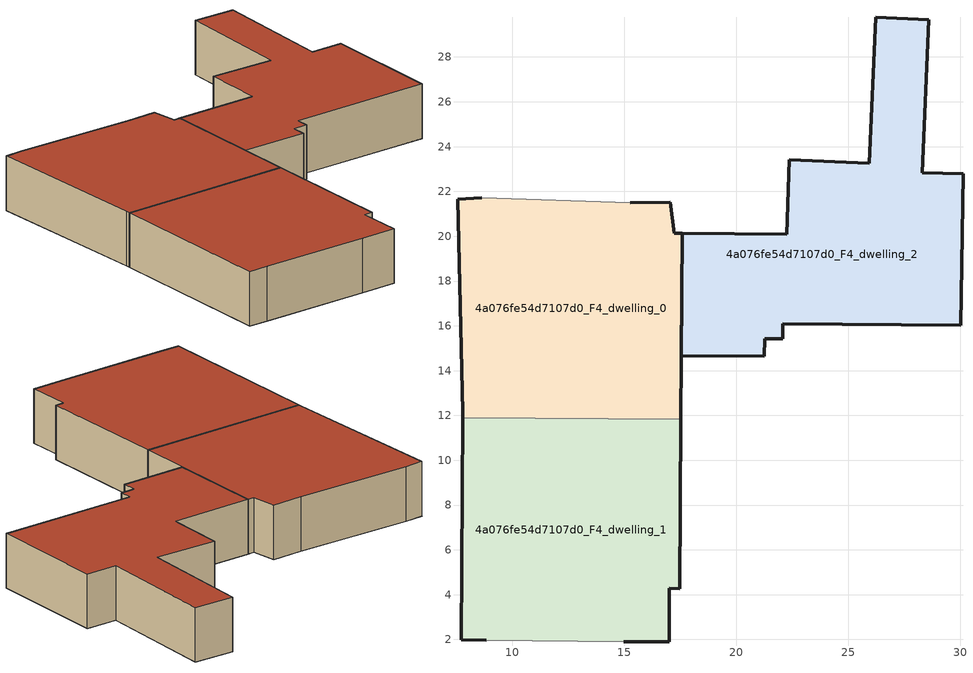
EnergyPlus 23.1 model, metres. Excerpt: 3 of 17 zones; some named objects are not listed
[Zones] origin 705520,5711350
4a076fe54d7107d0_F4_dwelling_0
 floor to 4a076fe54d7107d0_F3_dwelling_0 (EU_floor_Construction): 17.53,11.83 17.58,20.13 17.23,20.13 17.04,21.52 15.27,21.5 8.63,21.71 7.55,21.66 7.78,12.14 7.78,11.89 z12
 wall outside (EU_wall_Construction): 7.78,11.89 7.78,12.14 7.56,21.66 8.63,21.71 / 15.27,21.5 17.05,21.52 17.23,20.13 17.58,20.13 17.53,11.83 z12:15
 wall adiabatic (EU_wall_Construction): 8.63,21.71 15.27,21.5 z12:15
 wall to 4a076fe54d7107d0_F4_dwelling_1 (EU_wall_Construction): 17.53,11.83 7.78,11.89 z12:15
 roof outside (EU_roof_Construction): 17.05,21.52 17.23,20.13 17.58,20.13 17.53,11.83 7.78,11.89 7.78,12.14 7.56,21.66 8.63,21.71 15.27,21.5 z15
4a076fe54d7107d0_F4_dwelling_1
 floor to 4a076fe54d7107d0_F3_dwelling_1 (EU_floor_Construction): 17.01,1.9 17.01,4.28 17.48,4.27 17.53,11.83 7.78,11.89 7.73,2 8.85,1.97 14.98,1.9 z12
 wall outside (EU_wall_Construction): 8.85,1.97 7.73,2 7.78,11.89 / 17.53,11.83 17.48,4.27 17.01,4.28 17.01,1.9 14.98,1.9 z12:15
 wall adiabatic (EU_wall_Construction): 14.98,1.9 8.85,1.97 z12:15
 roof outside (EU_roof_Construction): 17.53,11.83 17.48,4.27 17.01,4.28 17.01,1.9 14.98,1.9 8.85,1.97 7.73,2 7.78,11.89 z15
4a076fe54d7107d0_F4_dwelling_2
 floor to 4a076fe54d7107d0_F3_dwelling_2 (EU_floor_Construction): 30.01,16.03 30.12,22.79 28.31,22.83 28.59,29.67 26.22,29.77 25.94,23.26 22.35,23.41 22.26,20.09 17.58,20.13 17.55,14.67 21.25,14.65 21.26,15.43 22.07,15.43 22.07,16.1 z12
 wall outside (EU_wall_Construction): 26.22,29.77 28.59,29.67 28.31,22.83 30.12,22.79 30.01,16.03 22.07,16.1 22.07,15.43 21.26,15.43 21.25,14.65 17.55,14.67 17.58,20.13 22.26,20.09 22.35,23.41 25.94,23.26 26.22,29.77 z12:15
 roof outside (EU_roof_Construction): 28.59,29.67 28.31,22.83 30.12,22.79 30.01,16.03 22.07,16.1 22.07,15.43 21.26,15.43 21.25,14.65 17.55,14.67 17.58,20.13 22.26,20.09 22.35,23.41 25.94,23.26 26.22,29.77 z15
[Building]
EU S2 Campaign: North Axis=0; Terrain=City; Solar Distribution=FullExterior
[Site:Location]
London: Latitude=51.5; Longitude=-0.5; Time Zone=0; Elevation=25
[SizingPeriod:WeatherFileDays]
AnnualSizingPeriod: Begin Month=1; Begin Day of Month=1; End Month=12; End Day of Month=31; Day of Week for Start Day=Monday; Use Weather File Daylight Saving Period=No; Use Weather File Rain and Snow Indicators=No
[MATERIAL]
EU_InternalMass_Material: Roughness=MediumRough; Thickness=0.1; Conductivity=1; Density=1800; Specific Heat=900; Thermal Absorptance=0.9; Solar Absorptance=0.7; Visible Absorptance=0.7
[MATERIAL:NOMASS] Roughness=MediumRough; Thermal Absorptance=0.9; Solar Absorptance=0.7; Visible Absorptance=0.7
Name | Thermal Resistance
EU_wall_NoMass | 1.04674
EU_roof_NoMass | 4.32442
EU_floor_NoMass | 2.04616
[CONSTRUCTION]
EU_wall_Construction: EU_wall_NoMass
EU_roof_Construction: EU_roof_NoMass
EU_floor_Construction: EU_floor_NoMass
EU_InternalMass_Construction: EU_InternalMass_Material
[ZONE] Type=1; Multiplier=1; Ceiling Height=autocalculate; Floor Area=autocalculate; Part of Total Floor Area=Yes
Name | Volume
4a076fe54d7107d0_F4_dwelling_0 | 286.767
4a076fe54d7107d0_F4_dwelling_1 | 286.75
4a076fe54d7107d0_F4_dwelling_2 | 286.749
[INTERNALMASS] Construction=EU_InternalMass_Construction
Name | Zone or ZoneList | Surface Area
4a076fe54d7107d0_F4_dwelling_0_EU_InternalMass | 4a076fe54d7107d0_F4_dwelling_0 | 134.333
4a076fe54d7107d0_F4_dwelling_1_EU_InternalMass | 4a076fe54d7107d0_F4_dwelling_1 | 134.335
4a076fe54d7107d0_F4_dwelling_2_EU_InternalMass | 4a076fe54d7107d0_F4_dwelling_2 | 113.683
[OTHEREQUIPMENT] Fuel Type=Electricity; Design Level Calculation Method=Watts/Area; Power per Zone Floor Area=1; Fraction Latent=0; Fraction Radiant=0; Fraction Lost=0; Carbon Dioxide Generation Rate=0; EndUse Subcategory=EU_Step8_InternalGains
Name | Zone or ZoneList or Space or SpaceList | Schedule
EU_Step8_InternalGain_4a076fe54d7107d0_F4_dwelling_0_f000 | 4a076fe54d7107d0_F4_dwelling_0 | EU_Step8_GainSchedule_4a076fe54d7107d0_F4_dwelling_0_f000
EU_Step8_InternalGain_4a076fe54d7107d0_F4_dwelling_1_f000 | 4a076fe54d7107d0_F4_dwelling_1 | EU_Step8_GainSchedule_4a076fe54d7107d0_F4_dwelling_1_f000
EU_Step8_InternalGain_4a076fe54d7107d0_F4_dwelling_2_f000 | 4a076fe54d7107d0_F4_dwelling_2 | EU_Step8_GainSchedule_4a076fe54d7107d0_F4_dwelling_2_f000
[ZONEVENTILATION:DESIGNFLOWRATE] Schedule=EU_AlwaysOn; Design Flow Rate Calculation Method=AirChanges/Hour; Air Changes per Hour=0.488719; Ventilation Type=Natural; Fan Pressure Rise=0; Fan Total Efficiency=1; Constant Term Coefficient=1; Temperature Term Coefficient=0; Velocity Term Coefficient=0; Velocity Squared Term Coefficient=0; Minimum Indoor Temperature=-100; Maximum Indoor Temperature=100; Delta Temperature=-100; Minimum Outdoor Temperature=-100; Maximum Outdoor Temperature=100; Maximum Wind Speed=40
Name | Zone or ZoneList or Space or SpaceList
EU_ConstantAir_4a076fe54d7107d0_F4_dwelling_0 | 4a076fe54d7107d0_F4_dwelling_0
EU_ConstantAir_4a076fe54d7107d0_F4_dwelling_1 | 4a076fe54d7107d0_F4_dwelling_1
EU_ConstantAir_4a076fe54d7107d0_F4_dwelling_2 | 4a076fe54d7107d0_F4_dwelling_2
[HVACTEMPLATE:ZONE:IDEALLOADSAIRSYSTEM] System Availability Schedule=EU_AlwaysOn; Maximum Heating Supply Air Temperature=50; Minimum Cooling Supply Air Temperature=13; Maximum Heating Supply Air Humidity Ratio=0.0156; Minimum Cooling Supply Air Humidity Ratio=0.0077; Heating Limit=NoLimit; Cooling Limit=NoLimit; Heating Availability Schedule=EU_AlwaysOn; Cooling Availability Schedule=EU_CoolingOff; Dehumidification Control Type=ConstantSensibleHeatRatio; Cooling Sensible Heat Ratio=0.7; Dehumidification Setpoint=60; Humidification Control Type=None; Humidification Setpoint=30; Outdoor Air Method=None; Outdoor Air Flow Rate per Person=0.00944; Outdoor Air Flow Rate per Zone Floor Area=0; Outdoor Air Flow Rate per Zone=0; Demand Controlled Ventilation Type=None; Outdoor Air Economizer Type=NoEconomizer; Heat Recovery Type=None; Sensible Heat Recovery Effectiveness=0.7; Latent Heat Recovery Effectiveness=0.65
Name | Template Thermostat
4a076fe54d7107d0_F4_dwelling_0 | EU_HeatOnly_4a076fe54d7107d0_F4_dwelling_0
4a076fe54d7107d0_F4_dwelling_1 | EU_HeatOnly_4a076fe54d7107d0_F4_dwelling_1
4a076fe54d7107d0_F4_dwelling_2 | EU_HeatOnly_4a076fe54d7107d0_F4_dwelling_2
[SIZING:ZONE] Zone Cooling Design Supply Air Temperature Input Method=SupplyAirTemperature; Zone Cooling Design Supply Air Temperature=13; Zone Heating Design Supply Air Temperature Input Method=SupplyAirTemperature; Zone Heating Design Supply Air Temperature=50; Zone Cooling Design Supply Air Humidity Ratio=0.008; Zone Heating Design Supply Air Humidity Ratio=0.008; Cooling Design Air Flow Method=DesignDay; Cooling Design Air Flow Rate=0; Cooling Minimum Air Flow per Zone Floor Area=0.000762; Cooling Minimum Air Flow=0; Cooling Minimum Air Flow Fraction=0.2; Heating Design Air Flow Method=DesignDay; Heating Design Air Flow Rate=0; Heating Maximum Air Flow per Zone Floor Area=0.002032; Heating Maximum Air Flow=0.141576; Heating Maximum Air Flow Fraction=0.3; Account for Dedicated Outdoor Air System=No; Dedicated Outdoor Air System Control Strategy=NeutralSupplyAir; Dedicated Outdoor Air Low Setpoint Temperature for Design=autosize; Dedicated Outdoor Air High Setpoint Temperature for Design=autosize; Zone Load Sizing Method=Sensible Load Only No Latent Load; Zone Latent Cooling Design Supply Air Humidity Ratio Input Method=HumidityRatioDifference; Zone Cooling Design Supply Air Humidity Ratio Difference=0.005; Zone Latent Heating Design Supply Air Humidity Ratio Input Method=HumidityRatioDifference; Zone Humidification Design Supply Air Humidity Ratio Difference=0.005
4a076fe54d7107d0_F4_dwelling_0; 4a076fe54d7107d0_F4_dwelling_1; 4a076fe54d7107d0_F4_dwelling_2
[SCHEDULE:CONSTANT]
Name | Hourly Value
EU_AlwaysOn | 1
EU_CoolingOff | 0
[SCHEDULE:FILE] Column Number=1; Rows to Skip at Top=0; Number of Hours of Data=8760; Column Separator=Comma; Interpolate to Timestep=No; Minutes per Item=60; Adjust Schedule for Daylight Savings=Yes
Name | File
EU_Step8_GainSchedule_4a076fe54d7107d0_F4_dwelling_0_f000 | ../../schedules/4a076fe54d7107d0/4a076fe54d7107d0_F4_dwelling_0_f000_gain.csv
EU_Step8_GainSchedule_4a076fe54d7107d0_F4_dwelling_1_f000 | ../../schedules/4a076fe54d7107d0/4a076fe54d7107d0_F4_dwelling_1_f000_gain.csv
EU_Step8_GainSchedule_4a076fe54d7107d0_F4_dwelling_2_f000 | ../../schedules/4a076fe54d7107d0/4a076fe54d7107d0_F4_dwelling_2_f000_gain.csv
